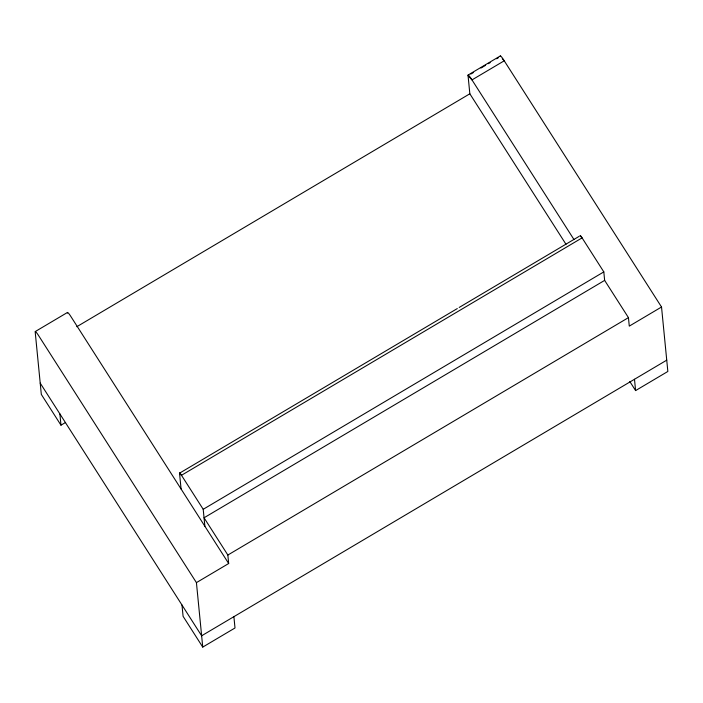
<?xml version="1.0" encoding="UTF-8"?>
<svg xmlns="http://www.w3.org/2000/svg" width="703" height="703" viewBox="0 0 703 703"><rect width="100%" height="100%" fill="white"/><g stroke="black" fill="none" stroke-linecap="round" stroke-linejoin="round"><path stroke-width="1.05" d="M35.282 331.535L67.532 312.422M468.128 75.019L500.378 55.906M470.834 74.061L473.594 72.418M480.966 68.05L485.571 65.317M488.339 63.683L490.184 62.593M496.634 58.771L498.471 57.672M76.803 326.71L469.841 93.789L468.066 75.696A7.03 0.879 59.3 0 1 471.985 79.914L574.008 239.609M233.888 616.672L235.004 627.981L202.745 647.094L196.427 582.629L39.131 336.429A7.03 0.879 59.3 0 0 35.22 332.211L41.319 394.409L60.976 425.183L65.581 422.459M457.301 308.564L179.529 473.181L181.075 489.007M459.191 307.448L579.175 236.34M203.211 509.297L603.815 271.903L582.084 237.886L580.124 235.777A3.515 0.439 59.3 0 1 582.084 237.886L181.479 475.29L179.529 473.181A3.515 0.439 59.3 0 1 181.479 475.29L203.211 509.297L204.881 526.266M603.815 271.903L604.642 280.383L204.046 517.786L227.851 555.036L228.677 563.516L196.427 582.629M227.851 555.036L628.447 317.633L604.642 280.383M500.316 56.583A7.03 0.879 59.3 0 1 504.236 60.801L661.532 307.009L629.282 326.122L628.447 317.633M666.743 360.156L201.638 635.784L40.203 383.1M629.818 381.527L635.6 390.578L667.85 371.465L661.532 307.009M502.276 58.692L504.236 60.801L471.985 79.914L468.066 75.696M469.841 93.789L565.977 244.266M228.677 563.516L71.39 317.317A7.03 0.879 59.3 0 0 67.47 313.099M202.745 647.094L183.088 616.32L181.98 605.011M634.493 379.269L635.6 390.578M59.869 413.874L60.976 425.183"/></g></svg>
